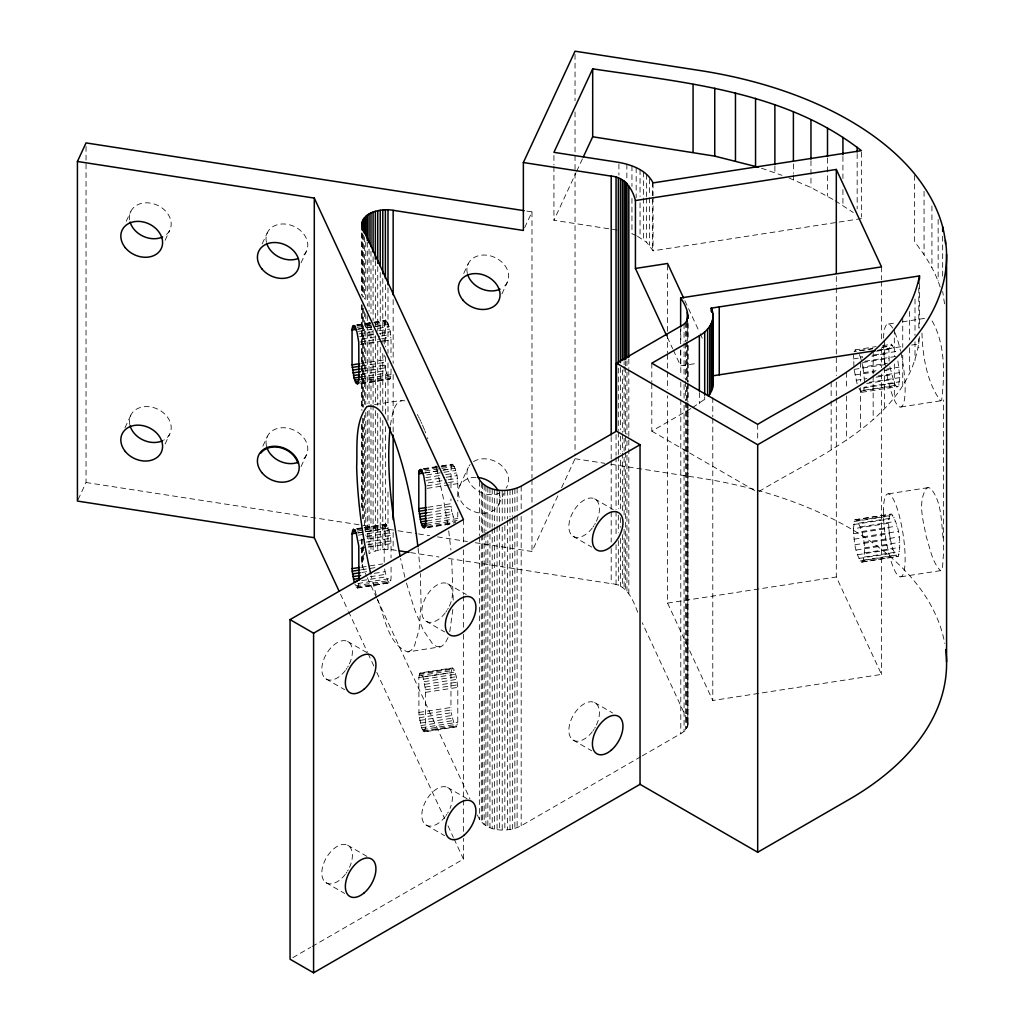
<?xml version="1.0" encoding="UTF-8"?>
<svg xmlns="http://www.w3.org/2000/svg" width="1024" height="1024" viewBox="0 0 1024 1024"><rect width="100%" height="100%" fill="white"/><g stroke="black" fill="none" stroke-linecap="round" stroke-linejoin="round"><path stroke-width="0.75" stroke-dasharray="5 3.75" d="M642.266 755.866L680.794 733.632C685.645 731.123 689.971 725.286 687.258 719.718L642.253 622.771M900.928 576.794L940.518 570.637L942.502 567.834L943.552 552.806L943.552 399.987M453.222 600.09L451.597 556.838M857.126 383.757L854.067 369.382L853.504 354.778M853.312 528.73L854.95 519.782L891.469 513.997C899.341 525.683 901.683 542.72 898.227 556.339L861.709 562.112C854.362 553.075 854.259 539.93 853.312 528.73L888.666 523.264L889.421 516.045L891.469 513.997M861.709 562.112L862.874 561.805C866.33 548.186 863.987 531.149 856.115 519.475M889.139 361.178L888.858 349.299L890.317 344.512L891.469 344.205L895.718 351.59L871.13 355.392M889.869 366.694L894.272 383.181L895.718 385.702L897.062 386.854L898.227 386.534L899.866 377.587L897.651 358.912M921.958 333.069C922.688 356.147 926.771 382.003 940.518 400.832L941.658 400.205C944.883 373.542 945.408 341.952 930.714 318.592M452.838 609.421L449.69 632.256M358.925 583.398L357.517 588.045L354.778 583.974M384.205 344.051L384.358 323.136L385.075 320.768L386.24 320.602C392.96 331.341 390.49 345.331 391.066 357.235M360.576 383.808L389.658 379.302L390.912 376.576L391.066 368.333M384.205 562.086L384.205 528.794L384.653 525.453L386.24 524.365C392.435 534.131 390.733 546.88 391.066 557.824M357.517 588.045L390.195 582.707L391.066 578.432L391.066 564.16M418.816 677.581L420.211 672.934L452.352 667.968L453.658 668.954L456.397 676.698L457.805 687.373L457.805 722.24L456.397 726.874L424.269 731.853L421.517 727.782L418.957 714.995L418.816 677.581L450.957 672.602L452.352 667.968M450.957 487.859L451.098 466.944L451.814 464.576L452.979 464.41C459.699 475.149 457.229 489.139 457.805 501.043M457.805 512.141L457.651 520.384L426.829 525.094M390.426 425.037C392.141 416.819 393.459 397.99 405.811 400.998M759.04 491.482C819.021 454.874 912.64 418.445 919.514 335.949M361.766 563.072L364.454 557.286L364.454 552.499M894.272 383.181L858.918 388.646L861.709 392.32L863.77 390.272L864.32 387.213L899.674 381.747M448.051 637.581L444.966 643.584L441.114 646.682L407.846 651.93C387.738 644.557 384.934 616.602 377.357 599.002M126.259 221.261L130.893 211.277M165.107 240.269L169.741 230.285M78.093 499.648L86.042 482.509L86.042 144.512M124.928 427.878L130.893 415.027M165.107 444.032L169.741 434.048M262.195 243.827L267.494 232.397M301.043 262.835L306.342 251.418M262.848 446.157L267.494 436.16M301.043 466.598L306.342 455.181M463.731 273.472L468.365 263.475M524.698 227.61L531.981 211.904L524.109 210.675M501.914 293.914L507.213 282.483M617.382 230.093L553.933 220.275L575.987 172.762M576.653 171.315L582.669 158.362M459.75 485.798L468.365 467.238M498.598 504.806L503.898 493.389M475.251 542.72L531.981 551.501L558.899 493.517M561.587 487.718L575.04 458.726L575.04 453.926M872.832 348.442L857.472 350.81L856.115 349.67L854.067 351.718L858.675 351.002M692.557 407.603L706.662 397.914M424.269 731.853L425.664 727.219L425.51 689.792L422.95 677.005L420.211 672.934M651.802 383.757L651.802 431.142L691.2 408.384M292.813 957.632L310.694 947.302M312.077 946.509L463.45 859.11L463.45 838.387M477.427 814.976C483.533 832.141 507.2 833.011 521.178 825.779L640.883 756.659M396.314 550.4C387.213 548.672 377.28 549.056 369.05 553.638L369.05 405.363M943.104 537.83C941.107 521.267 941.914 501.875 930.714 488.384L928.384 487.59L926.272 488.371C917.363 502.771 923.494 521.382 926.272 536.87C930.189 548.16 931.866 561.92 940.518 570.637M888.512 324.019L894.656 323.059M902.323 321.869L928.384 317.786M888.512 493.824L928.384 487.59M637.466 236.237L646.618 242.266L653.069 250.816L861.389 218.586M356.531 324.902L385.613 320.397M357.158 325.107L372.838 322.662M373.99 322.496L386.24 320.602M357.107 325.952L373.146 323.507M374.682 323.277L386.918 321.382M356.813 327.398L373.862 324.813M375.181 324.557L387.635 322.688M358.195 329.062L373.491 326.694M375.027 326.451L384.205 325.03M357.747 329.203L374.579 326.592M376.102 326.362L388.352 324.467M358.426 331.379L372.198 329.242M378.33 328.307L389.043 326.643M359.053 333.862L377.421 331.021M378.944 330.778L389.658 329.126M359.59 336.538L377.946 333.696M379.482 333.453L390.195 331.802M361.536 339.046L379.904 336.205M381.44 335.962L390.618 334.541M360.307 341.99L380.198 338.906M381.734 338.675L390.912 337.254M360.448 344.538L381.875 341.222M383.411 340.979L391.066 339.802M361.254 363.456L384.205 359.91L384.205 355.149M361.408 366.003L384.358 362.458L384.205 359.91M361.69 368.717L384.653 365.158L384.358 362.458M362.125 371.456L385.075 367.91L387.635 377.024L389.658 379.302M361.126 374.374L385.613 370.586M360.218 377.088L386.24 373.069M360.448 379.405L391.066 374.669M360.307 381.312L390.912 376.576M360.806 382.592L390.618 378.01M361.114 383.437L390.195 378.944M374.477 404.57L402.022 400.32M673.331 350.118L680.64 365.875L697.485 363.277M854.963 349.978L876.096 346.573M882.624 345.702L891.469 344.205M882.061 347.008L892.826 345.344M860.211 350.771L872.512 348.864M881.741 347.443L889.421 346.253M878.515 350.182L903.744 346.278M911.629 345.062L919.514 343.846M877.363 350.477L894.272 347.866M876.57 351.206L888.858 349.299M859.405 354.573L860.365 357.056L863.437 356.582M853.312 358.938L862.541 357.504M871.77 356.083L888.666 353.459M864.794 361.254L897.062 356.262M862.733 362.483L888.858 358.438M862.003 363.059L862.874 367.04L887.462 363.226M854.067 369.382L887.885 364.147M864.461 381.811L863.77 372.608L876.058 370.701M886.822 369.037L899.123 367.142M854.963 374.95L874.944 371.866M884.16 370.432L890.317 369.485M878.157 375.936L899.674 372.608M856.115 380.262L866.88 378.586M876.096 377.165L891.469 374.784M869.12 382.336L899.866 377.587M866.688 383.501L892.826 379.456M863.77 390.272L899.123 384.794M860.365 391.168L895.718 385.702M861.709 392.32L898.227 386.534M423.27 468.71L440.115 466.099M441.638 465.869L452.352 464.205M423.898 468.915L439.578 466.47M441.101 466.227L452.979 464.41M423.846 469.76L439.885 467.315M441.421 467.085L453.658 465.19M425.088 470.963L440.602 468.621M441.92 468.365L454.374 466.496M424.934 472.87L437.184 470.976M443.302 470.029L450.957 468.838M424.486 473.011L441.318 470.4M442.854 470.17L455.091 468.275M426.701 474.944L455.782 470.451M425.792 477.67L439.565 475.533M445.683 474.586L456.397 472.934M426.33 480.346L444.698 477.504M446.221 477.261L456.934 475.61M900.928 406.989L940.518 400.832M428.288 482.854L446.643 480.013M448.179 479.77L457.357 478.349M427.046 485.798L446.938 482.714M448.474 482.483L457.651 481.062M427.2 488.346L457.805 483.61M427.994 507.264L450.957 503.718L450.957 498.957M428.147 509.811L451.098 506.266L450.957 503.718M426.906 512.755L451.392 508.966L451.098 506.266M427.328 515.507L451.814 511.718L455.091 522.138M356.531 528.653L362.65 527.706M364.186 527.475L385.613 524.16M357.158 528.87L363.277 527.923M364.813 527.68L386.24 524.365M427.866 518.182L452.352 514.394M357.107 529.715L363.226 528.768M364.762 528.525L386.918 525.146M356.813 531.162L363.149 530.24M364.467 529.971L387.635 526.451M426.957 520.896L452.979 516.877M358.195 532.826L384.205 528.794M357.747 532.966L363.866 532.019M365.389 531.776L388.352 528.23M427.2 523.213L457.805 518.477M358.426 535.142L389.043 530.406M427.546 526.4L455.834 522.061M366.707 536.435L389.658 532.89M427.853 527.245L453.875 523.226M427.328 527.616L451.814 523.827M359.59 540.288L390.195 535.552M366.131 542.093L390.618 538.304M367.949 544.563L390.912 541.018M360.448 548.288L366.579 547.341M368.102 547.11L391.066 543.565M361.254 567.219L382.682 563.904M361.408 569.766L375.181 567.629M361.69 572.467L367.821 571.52M374.362 573.325L385.075 571.674L387.635 580.787L389.658 583.066M370.304 576.717L385.613 574.349M361.741 580.608L386.24 576.819M357.837 583.501L391.066 578.432M355.494 585.754L390.912 580.326M356.211 587.059L390.618 581.773M356.902 587.84L390.195 582.707M854.95 519.782L890.317 514.304M857.472 520.614L892.826 515.149M854.067 521.523L889.421 516.045M858.918 523.136L894.272 517.67M853.504 524.57L888.858 519.104M860.365 526.861L895.718 521.395M861.709 531.533L897.062 526.067M853.504 533.709L888.858 528.243L888.666 523.264M862.874 536.832L898.227 531.366M854.067 539.174L889.421 533.709L888.858 528.243M863.757 542.413L899.123 536.934M854.95 544.755L890.317 539.277L892.826 549.261L897.062 556.646M864.32 547.878L899.674 542.4M856.115 550.054L891.469 544.589M864.512 552.858L899.866 547.392M857.472 554.726L892.826 549.261M864.32 557.018L899.674 551.552M858.918 558.451L894.272 552.986M863.757 560.064L899.123 554.598M860.365 560.973L895.718 555.507M862.874 561.805L898.227 556.339M667.571 603.085L836.314 576.986L881.523 674.406L712.781 700.506L667.571 603.085L667.571 395.814M419.674 673.306L452.979 668.173M419.251 674.227L453.658 668.954M418.957 675.674L454.374 670.259M422.95 677.005L455.091 672.038M423.642 679.181L455.782 674.214M424.269 681.664L456.397 676.698M424.794 684.339L456.934 679.36M425.216 687.091L457.357 682.112M425.51 689.792L457.651 684.826M425.664 692.339L457.805 687.373M418.816 712.448L450.957 707.482L450.957 672.602M418.957 714.995L451.098 710.016L450.957 707.482M419.251 717.696L451.392 712.73L451.098 710.016M419.674 720.448L451.814 715.482L454.374 724.595L456.397 726.874M420.211 723.123L452.352 718.157M420.838 725.606L452.979 720.627M421.517 727.782L457.805 722.24M422.234 729.562L457.651 724.134M422.95 730.867L457.357 725.581M423.642 731.648L456.934 726.515M407.846 651.93L411.418 650.138L414.502 645.798L419.11 629.491L421.094 604.454L420.339 573.568M440.154 646.938L436.39 646.362L432.333 643.443L423.437 630.464L414.554 609.574L406.17 582.144M575.04 458.726L604.71 463.309M610.957 464.282L699.968 478.042A332.736 192.102 0 0 1 944.742 643.418M86.042 482.509L396.467 530.534M398.042 530.778L416.947 533.709M418.522 533.952L429.555 535.654M437.44 536.87L467.379 541.504M410.534 552.602L438.976 557.005M448.448 558.464L611.2 583.654C628.045 584.461 633.971 602.253 638.899 615.539M761.498 168.218L782.003 175.322M789.12 178.048L810.97 187.546L833.933 199.962M636.173 235.558L631.949 233.792L631.949 197.453M651.802 431.142L757.683 492.262M594.624 498.816L613.299 509.594M573.005 536.256L591.68 547.046M447.578 583.718L466.253 594.496M594.624 702.579L612.621 712.973M425.958 621.158L444.634 631.936M573.005 740.019L591.68 750.797M347.584 641.446L367.642 653.03M325.965 678.886L344.64 689.677M447.578 787.482L467.635 799.053M425.958 824.922L444.634 835.699M347.584 845.21L366.963 856.397M325.965 882.65L344.64 893.427M835.226 200.73L853.286 212.518M940.16 287.066C934.874 270.4 925.325 255.424 914.56 241.766L914.56 175.437M417.357 414.554L418.176 416.038M418.573 416.806L419.379 418.394M419.789 419.213L420.8 421.325M684.864 300.736L699.494 332.25M700.16 333.683L702.81 339.418M667.341 337.229L672.666 348.685M361.766 539.072L361.766 564.582L366.618 576.243M367.283 577.69L376.691 597.939M377.357 599.386L470.042 799.066M340.493 594.176L347.878 610.099M348.557 611.546L367.36 652.083M368.038 653.53L374.08 666.56M376.768 672.346L444.634 818.573M448 825.818L453.376 837.389M454.042 838.835L463.45 859.11M421.21 422.195L421.824 423.539M422.426 424.922L423.437 427.29M423.642 427.776L424.653 430.259M425.05 431.283L425.664 432.845M427.456 437.709L427.853 438.822M860.365 357.056L861.376 360.563M376.23 595.136L371.226 575.923M436.032 465.818L436.57 467.878M436.749 468.57L443.11 496.998L448.051 526.246M404.915 577.306L400.576 558.528M944.55 303.821L942.669 291.482M862.874 367.04L863.77 372.608M889.421 533.709L890.317 539.277M451.392 508.966L451.814 511.718M451.392 712.73L451.814 715.482M384.653 365.158L385.075 367.91M384.653 568.922L385.075 571.674M448.704 530.893L450.957 550.08M418.086 548.198L419.994 568.474M942.669 236.198L942.669 277.261M938.15 219.418L938.15 281.011M931.93 206.016L931.93 267.622M924.058 191.334L924.058 254.515M919.514 283.814L919.514 328.051M918.797 287.974L918.797 330.611M918.797 338.522L918.797 347.994M915.008 299.034L915.008 335.36M915.008 341.683L915.008 360.64M909.645 311.488L909.645 339.917M909.645 347.814L909.645 373.082M902.733 317.363L902.733 347.366M902.733 355.264L902.733 385.28M894.323 329.229L894.323 356.083M894.323 363.981L894.323 397.158M884.454 340.723L884.454 366.003M884.454 367.578L884.454 408.653M881.523 266.88L881.523 279.667M881.523 281.267L881.523 340.39M881.523 348.39L881.523 367.565M881.523 373.952L881.523 674.406M873.165 351.782L873.165 373.901M873.165 375.475L873.165 419.699M861.389 152.243L861.389 217.011M860.531 362.33L860.531 381.286M860.531 387.61L860.531 430.259M857.165 153.6L857.165 208.883M846.605 372.339L846.605 389.709M846.605 396.032L846.605 440.256M842.931 156.378L842.931 178.496M842.931 189.555L842.931 205.35M836.314 276.544L836.314 286.131M836.314 287.718L836.314 375.616M836.314 382.016L836.314 396.403M836.314 397.99L836.314 576.986M831.168 381.914L831.168 399.296M831.168 400.87L831.168 449.843M827.507 158.208L827.507 196.109M810.97 160.691L810.97 187.546M793.395 163.891L793.395 173.376M793.395 174.95L793.395 179.686M774.886 166.272L774.886 172.582M757.683 424.346L757.683 441.715M712.781 397.581L712.781 416.704M712.781 418.304L712.781 700.506M704.704 396.723L704.704 399.872M699.354 392.627L699.354 403.686M688.064 323.072L688.064 339.136M688.064 345.446L688.064 382.195M688.064 383.795L688.064 401.472M688.064 403.059L688.064 724.198M687.795 324.57L687.795 338.957M687.795 345.344L687.795 382.106M687.795 383.693L687.795 401.28M687.795 407.667L687.795 725.696M687.245 321.254L687.258 340.954M687.245 342.029L687.258 380.915M687.245 386.778L687.245 401.152M687.245 402.752L687.245 727.168M686.438 322.688L686.438 340.262M686.438 341.862L686.438 380.211M686.438 386.611L686.438 400.986M686.438 402.586L686.438 728.602M685.376 322.458L685.376 341.645M685.376 343.232L685.376 379.994M685.376 381.594L685.376 400.768M685.376 402.368L685.376 729.984M684.07 323.763L684.07 341.35M684.07 342.95L684.07 378.099M684.07 384.499L684.07 398.874M684.07 405.274L684.07 731.29M680.794 326.106L680.794 343.693M680.794 350.08L680.794 375.654M680.794 382.042L680.794 733.632M680.64 329.549L680.64 343.77M680.64 350.08L680.64 365.875M667.571 265.075L667.571 332.045M667.571 333.645L667.571 352.768M667.571 354.368L667.571 370.304M667.571 371.904L667.571 389.44M653.069 182.899L653.069 195.533M653.069 197.107L653.069 250.816M652.595 181.862L652.595 249.779M651.802 363.213L651.802 382.17M649.562 178.867L649.562 196.25M649.562 197.824L649.562 245.21M646.618 174.349L646.618 196.467M646.618 198.042L646.618 242.266M643.546 171.904L643.546 239.821M640.051 169.664L640.051 196.518M640.051 202.829L640.051 237.581M636.173 167.642L636.173 197.658M631.949 165.862L631.949 186.406M628.826 358.912L628.826 368.499M628.826 370.099L628.826 593.843M626.957 360.896L626.957 365.696M626.957 372.083L626.957 434.406M626.957 440.806L626.957 448.794M626.957 455.181L626.957 591.027M626.854 164.16L626.854 179.968M625.651 361.19L625.651 365.978M625.651 367.578L625.651 434.701M625.651 436.301L625.651 450.688M625.651 452.288L625.651 589.722M624.115 361.562L624.115 364.762M624.115 366.362L624.115 431.885M624.115 438.272L624.115 451.059M624.115 457.459L624.115 516.582M624.115 529.37L624.115 588.506M622.374 370.035L622.374 432.358M622.374 433.958L622.374 451.546M622.374 453.133L622.374 513.869M622.374 534.643L622.374 587.379M620.442 367.424L620.442 429.76M620.442 436.147L620.442 453.722M620.442 460.122L620.442 511.258M620.442 517.645L620.442 527.245M620.442 538.432L620.442 586.368M618.918 163.981L618.918 175.04M618.33 368.141L618.33 430.464M618.33 432.064L618.33 454.438M618.33 456.038L618.33 508.774M618.33 515.162L618.33 532.749M618.33 540.736L618.33 585.485M616.064 434.509L616.064 455.283M616.064 456.883L616.064 509.619M616.064 511.219L616.064 536.781M616.064 544.781L616.064 584.73M611.2 436.621L611.2 458.995M611.2 460.595L611.2 510.131M611.2 511.731L611.2 542.093M611.2 548.493L611.2 583.654M575.04 54.4L575.04 100.736M575.04 111.923L575.04 452.326M553.933 155.507L553.933 164.992M553.933 166.566L553.933 220.275M531.981 211.904L531.981 478.157M531.981 479.757L531.981 503.667M531.981 510.042L531.981 551.501M521.178 486.17L521.178 510.093M521.178 516.467L521.178 825.779M517.12 488.064L517.12 513.574M517.12 515.174L517.12 827.674M514.854 488.819L514.854 514.33M514.854 515.93L514.854 828.416M512.474 489.434L512.474 516.531M512.474 518.131L512.474 829.03M509.99 489.894L509.99 517.005M509.99 518.592L509.99 829.504M507.43 490.214L507.43 518.912M507.43 520.499L507.43 829.811M504.845 490.368L504.845 519.066M504.845 525.44L504.845 829.978M502.234 490.368L502.234 520.666M502.234 527.04L502.234 829.978M499.635 490.214L499.635 523.699M499.635 525.286L499.635 829.811M497.075 489.894L497.075 524.979M497.075 526.566L497.075 829.504M494.592 489.434L494.592 526.106M494.592 527.693L494.592 829.03M492.211 488.819L492.211 527.091M492.211 528.678L492.211 828.416M489.946 488.064L489.946 527.923M489.946 534.298L489.946 827.674M487.834 487.181L487.834 530.227M487.834 531.827L487.834 826.778M485.901 486.17L485.901 530.816M485.901 532.403L485.901 825.779M484.147 485.056L484.147 532.877M484.147 534.477L484.147 824.653M482.611 483.827L482.611 533.261M482.611 534.848L482.611 823.437M481.306 482.522L481.306 533.542M481.306 535.142L481.306 822.131M479.437 481.306L479.437 535.514M479.437 537.114L479.437 819.315M463.45 519.514L463.45 543.424M463.45 549.798L463.45 594.445M463.45 596.032L463.45 627.93M463.45 634.304L463.45 798.528M463.45 800.115L463.45 832M393.152 299.597L393.152 363.366M393.152 374.528L393.152 431.923M393.152 532.378L393.152 549.914M387.994 287.962L387.994 353.331M387.994 362.893L387.994 420.301M387.994 492.045L387.994 549.44M385.382 284.774L385.382 346.957M385.382 356.518L385.382 415.514M385.382 426.675L385.382 549.44M382.784 278.554L382.784 342.336M382.784 353.485L382.784 412.48M382.784 420.454L382.784 549.594M380.237 272.486L380.237 334.669M380.237 347.43L380.237 408.013M380.237 417.574L380.237 549.914M377.741 266.586L377.741 330.355M377.741 341.517L377.741 405.286M377.741 413.261L377.741 550.374M375.36 260.813L375.36 326.182M375.36 335.757L375.36 404.314M375.36 410.688L375.36 550.989M373.094 256.781L373.094 320.563M373.094 330.125L373.094 403.469M373.094 405.069L373.094 551.744M370.982 251.29L370.982 313.472M370.982 324.634L370.982 402.765M370.982 404.352L370.982 552.627M369.05 249.114L369.05 311.296M369.05 322.458L369.05 403.776M367.296 242.266L367.296 306.035M367.296 315.61L367.296 403.302M367.296 411.264L367.296 542.003M365.76 241.894L365.76 302.477M365.76 313.638L365.76 404.518M365.76 412.493L365.76 535.258M364.454 236.813L364.454 298.995M364.454 311.757L364.454 405.824M364.454 415.386L364.454 526.989M363.392 235.008L363.392 297.19M363.392 308.352L363.392 407.206M363.392 418.355L363.392 518.81M363.392 545.907L363.392 558.669M362.586 234.33L362.586 297.024M362.586 308.186L362.586 407.04M362.586 418.202L362.586 518.643M362.586 546.829L362.586 567.552M362.048 233.139L362.048 295.309M362.048 304.883L362.048 410.112M362.048 424.461L362.048 507.366M362.048 539.251L362.048 561.574M361.766 232.947L361.766 295.219M361.766 304.704L361.766 410.01M361.766 424.282L361.766 507.277M900.928 352.742A42.01 8.883 81.2 0 1 902.157 406.131A42.01 8.883 81.2 0 1 886.016 370.086M885.35 365.888A42.01 8.883 81.2 0 1 883.43 344.947M883.482 338.099A42.01 8.883 81.2 0 1 892.621 328.077M894.822 332.454A42.01 8.883 81.2 0 1 900.57 351.155M345.306 670.541A21.632 12.493 -60 0 1 321.984 671.68A21.632 12.493 -60 0 1 341.222 640.986A21.632 12.493 -60 0 1 348.902 664.819M348.262 666.022A21.632 12.493 -60 0 1 347.584 667.2M346.867 668.352A21.632 12.493 -60 0 1 346.099 669.466M345.306 874.304A21.632 12.493 -60 0 1 322.035 875.776A21.632 12.493 -60 0 1 340.608 844.915A21.632 12.493 -60 0 1 349.491 867.366M348.262 869.786A21.632 12.493 -60 0 1 347.584 870.963M346.867 872.102A21.632 12.493 -60 0 1 346.099 873.229M445.299 816.576A21.632 12.493 -60 0 1 422.08 818.381A21.632 12.493 -60 0 1 439.974 787.392A21.632 12.493 -60 0 1 450.022 808.41M448.256 812.045A21.632 12.493 -60 0 1 447.578 813.222M446.861 814.374A21.632 12.493 -60 0 1 446.093 815.488M445.299 612.813A21.632 12.493 -60 0 1 421.978 613.952A21.632 12.493 -60 0 1 441.216 583.258A21.632 12.493 -60 0 1 448.896 607.091M448.256 608.294A21.632 12.493 -60 0 1 447.578 609.459M446.861 610.611A21.632 12.493 -60 0 1 446.093 611.738M266.394 242.048A21.632 17.062 24.9 0 1 293.376 226.112A21.632 17.062 24.9 0 1 301.222 256.998M266.394 445.798A21.632 17.062 24.9 0 1 293.376 429.875A21.632 17.062 24.9 0 1 301.222 460.749M129.805 424.678A21.632 17.062 24.9 0 1 143.04 406.861A21.632 17.062 24.9 0 1 168.41 418.509A21.632 17.062 24.9 0 1 163.635 440.205M129.587 219.789A21.632 17.062 24.9 0 1 158.016 205.542A21.632 17.062 24.9 0 1 163.635 236.442M467.264 273.114A21.632 17.062 24.9 0 1 494.246 257.19A21.632 17.062 24.9 0 1 502.093 288.064M473.485 461.658A21.632 17.062 24.9 0 1 500.595 464.768A21.632 17.062 24.9 0 1 506.099 488.09M500.07 492.928A21.632 17.062 24.9 0 1 473.485 487.411A21.632 17.062 24.9 0 1 470.157 464.55M592.358 527.91A21.632 12.493 -60 0 1 569.024 529.05A21.632 12.493 -60 0 1 588.275 498.355A21.632 12.493 -60 0 1 595.942 522.189M595.302 523.392A21.632 12.493 -60 0 1 594.624 524.57M593.907 525.722A21.632 12.493 -60 0 1 593.152 526.835M592.358 731.674A21.632 12.493 -60 0 1 569.024 732.813A21.632 12.493 -60 0 1 588.275 702.118A21.632 12.493 -60 0 1 595.942 725.952M595.302 727.155A21.632 12.493 -60 0 1 594.624 728.333M593.907 729.472A21.632 12.493 -60 0 1 593.152 730.598M499.046 492.915A21.632 17.062 24.9 0 1 484.378 513.203A21.632 17.062 24.9 0 1 458.662 495.437A21.632 17.062 24.9 0 1 476.557 477.376M883.418 509.632A42.01 8.883 81.2 0 0 899.059 576.435A42.01 8.883 81.2 0 0 900.326 519.91A42.01 8.883 81.2 0 0 883.418 509.632"/><path stroke-width="1.5" d="M616.512 431.142L521.178 486.17C508.25 492.698 488.307 492.71 479.437 479.718L362.586 227.955C358.848 212.211 381.798 208.128 393.152 210.317L523.366 230.464L523.366 162.534L611.2 176.128C624.435 176.909 632.41 188.557 635.43 200.538L836.314 169.459L881.523 266.88L680.64 297.958C686.349 305.92 693.184 320.614 680.794 326.106L616.512 363.213L616.512 431.142L640.038 444.723L640.038 784.32L757.683 852.25L849.126 799.45A332.736 192.102 0 0 0 945.69 649.549M708.352 396.019C712.422 391.245 714.419 384.32 712.026 378.33M711.206 308.147C716.838 318.822 708.826 330.688 699.354 335.77L651.802 363.213L757.683 424.346C818.317 387.84 903.501 354.496 919.514 275.917L711.206 308.147L711.206 311.309M352.064 330.01L352.934 325.734L354.099 325.581L356.902 331.61L358.771 342.221L358.925 379.648L357.517 384.282L355.494 381.99L354.099 378.035L352.064 364.877L352.064 330.01L356.659 329.293M357.158 581.325L354.099 581.798L352.218 571.187L352.064 533.773L353.472 529.126L356.211 533.197L358.771 545.984L358.925 580.237M418.816 473.818L419.251 470.477L420.838 469.389L423.642 475.418L425.51 486.029L425.664 523.456L424.269 528.09L422.234 525.798L420.838 521.843L418.816 508.685L418.816 473.818L423.398 473.101M390.106 427.418C385.997 470.541 391.898 513.984 400.115 556.288M339.149 591.283L314.291 537.715L77.427 501.069L77.427 161.472L86.042 142.912L524.109 210.675M523.366 162.534L575.04 51.2L699.968 70.528A332.736 192.102 0 0 1 914.56 173.85C930.547 193.856 943.411 217.779 945.485 243.648M592.691 68.851L553.933 152.346L618.918 162.406C632.026 164.864 646.733 170.189 653.069 182.899L861.389 150.669C785.382 91.021 684.518 82.586 592.691 68.851L592.691 136.768L583.334 156.928M640.038 784.32L313.587 972.8L290.061 959.219L290.061 619.61L463.45 519.514L314.291 198.106L77.427 161.472M290.061 619.61L313.587 633.203L640.038 444.723M616.512 363.213L757.683 444.723L849.126 391.923A332.736 192.102 0 0 0 945.485 240.499M635.43 200.538L635.43 268.454L667.571 263.488L683.533 297.869M352.512 326.669L355.571 326.195M352.218 328.102L355.277 327.629M352.064 364.877L359.718 363.699M352.218 367.424L359.872 366.246M352.512 370.138L360.166 368.947M352.934 372.877L360.589 371.699M353.472 375.552L359.59 374.605M354.099 378.035L360.218 377.088M354.778 380.211L359.373 379.507M355.494 381.99L358.554 381.517M356.211 383.296L359.27 382.822M712.55 375.859L875.354 350.669M419.251 470.477L422.31 470.003M418.957 471.91L422.029 471.437M418.816 508.685L426.47 507.507M418.957 511.232L426.611 510.054M419.251 513.946L426.906 512.755M419.674 516.685L425.805 515.738M420.211 519.36L426.33 518.413M352.512 530.419L355.571 529.946M352.218 531.866L355.277 531.392M420.838 521.843L426.957 520.896M352.064 533.773L356.659 533.056M421.517 524.019L426.112 523.315M422.234 525.798L426.829 525.094M422.95 527.104L426.01 526.63M352.064 568.64L359.718 567.462M352.218 571.187L359.872 569.997M352.512 573.888L360.166 572.71M352.934 576.64L360.589 575.462M353.472 579.315L359.59 578.368M592.691 136.768L714.752 156.134L758.528 167.245M399.475 550.886L408.947 552.358M635.43 268.454L666.675 335.795M370.714 573.76C362.714 538.688 357.67 502.874 356.659 466.893C357.594 447.04 354.266 423.59 366.758 406.707C382.541 402.061 387.84 427.469 393.523 437.811C406.438 472.806 413.376 509.734 417.907 546.662M946.573 254.349L946.573 661.875M942.669 226.714L942.669 231.462M919.514 275.917L919.514 279.078M918.797 280.077L918.797 283.226M857.165 147.277L857.165 152.013M842.931 137.421L842.931 154.803M836.314 169.459L836.314 273.344M827.507 128.192L827.507 156.621M810.97 119.629L810.97 159.117M793.395 111.77L793.395 160.73M774.886 104.666L774.886 164.685M757.683 444.723L757.683 852.25M755.546 98.355L755.546 166.272M735.462 92.864L735.462 160.781M719.245 306.906L719.245 374.822M714.752 88.218L714.752 156.134M713.024 314.035L713.024 385.357M712.474 320.435L712.474 388.352M711.693 309.197L711.693 312.358M711.386 323.392L711.386 391.309M709.773 326.259L709.773 394.176M707.635 329.011L707.635 395.354M704.704 331.955L704.704 395.136M699.354 335.77L699.354 391.053M693.069 84.378L693.069 152.294M688.064 315.162L688.064 318.362M687.258 312.192L687.258 321.779M680.64 297.958L680.64 326.387M628.826 186.317L628.826 357.312M626.957 183.501L626.957 357.696M625.651 182.195L625.651 359.59M624.115 180.979L624.115 359.974M622.374 179.853L622.374 360.448M620.442 178.854L620.442 362.637M618.33 177.958L618.33 363.341M616.064 177.203L616.064 431.309M611.2 176.128L611.2 435.021M393.152 210.317L393.152 294.81M393.152 435.123L393.152 519.616M387.994 209.843L387.994 284.774M385.382 209.843L385.382 278.4M382.784 209.997L382.784 273.766M380.237 210.317L380.237 266.112M377.741 210.778L377.741 263.386M375.36 211.392L375.36 259.226M373.094 212.147L373.094 252.006M370.982 213.03L370.982 246.515M369.05 214.042L369.05 242.739M367.296 215.155L367.296 240.666M365.76 216.384L365.76 235.507M364.454 217.69L364.454 233.626M363.392 219.059L363.392 231.821M362.586 220.493L362.586 230.067M362.048 221.978L362.048 229.939M314.291 198.106L314.291 537.715M313.587 633.203L313.587 972.8M260.902 453.043A20.8 16.397 24.9 0 1 280.922 447.795A20.8 16.397 24.9 0 1 297.702 462.835M298.112 258.547A21.632 17.062 24.9 0 1 266.675 243.174M298.112 462.31A21.632 17.062 24.9 0 1 266.675 446.925M162.598 440.73A21.632 17.062 24.9 0 1 130.086 425.805M162.598 236.966A21.632 17.062 24.9 0 1 130.086 222.042M500.07 289.165A21.632 17.062 24.9 0 1 467.558 274.24M477.862 477.478A21.632 17.062 24.9 0 1 498.086 490.701M261.926 268.902A21.632 17.062 24.9 0 0 297.728 269.965A21.632 17.062 24.9 0 0 275.251 242.522A21.632 17.062 24.9 0 0 261.926 268.902M261.926 472.666A21.632 17.062 24.9 0 0 297.728 473.728A21.632 17.062 24.9 0 0 275.251 446.285A21.632 17.062 24.9 0 0 261.926 472.666M125.338 451.533A21.632 17.062 24.9 0 0 161.126 452.595A21.632 17.062 24.9 0 0 138.662 425.152A21.632 17.062 24.9 0 0 125.338 451.533M125.338 247.77A21.632 17.062 24.9 0 0 161.126 248.845A21.632 17.062 24.9 0 0 138.662 221.389A21.632 17.062 24.9 0 0 125.338 247.77M364.134 689.126A21.632 12.493 -60 0 0 371.789 655.424A21.632 12.493 -60 0 0 345.997 677.299A21.632 12.493 -60 0 0 364.134 689.126M364.134 892.89A21.632 12.493 -60 0 0 371.789 859.187A21.632 12.493 -60 0 0 345.997 881.062A21.632 12.493 -60 0 0 364.134 892.89M464.128 835.162A21.632 12.493 -60 0 0 471.782 801.459A21.632 12.493 -60 0 0 445.99 823.334A21.632 12.493 -60 0 0 464.128 835.162M464.128 631.398A21.632 12.493 -60 0 0 471.782 597.696A21.632 12.493 -60 0 0 445.99 619.571A21.632 12.493 -60 0 0 464.128 631.398M611.174 546.496A21.632 12.493 -60 0 0 618.829 512.794A21.632 12.493 -60 0 0 593.05 534.669A21.632 12.493 -60 0 0 611.174 546.496M611.174 750.259A21.632 12.493 -60 0 0 618.829 716.557A21.632 12.493 -60 0 0 593.05 738.432A21.632 12.493 -60 0 0 611.174 750.259M462.81 299.981A21.632 17.062 24.9 0 0 498.598 301.043A21.632 17.062 24.9 0 0 476.122 273.6A21.632 17.062 24.9 0 0 462.81 299.981"/></g></svg>
